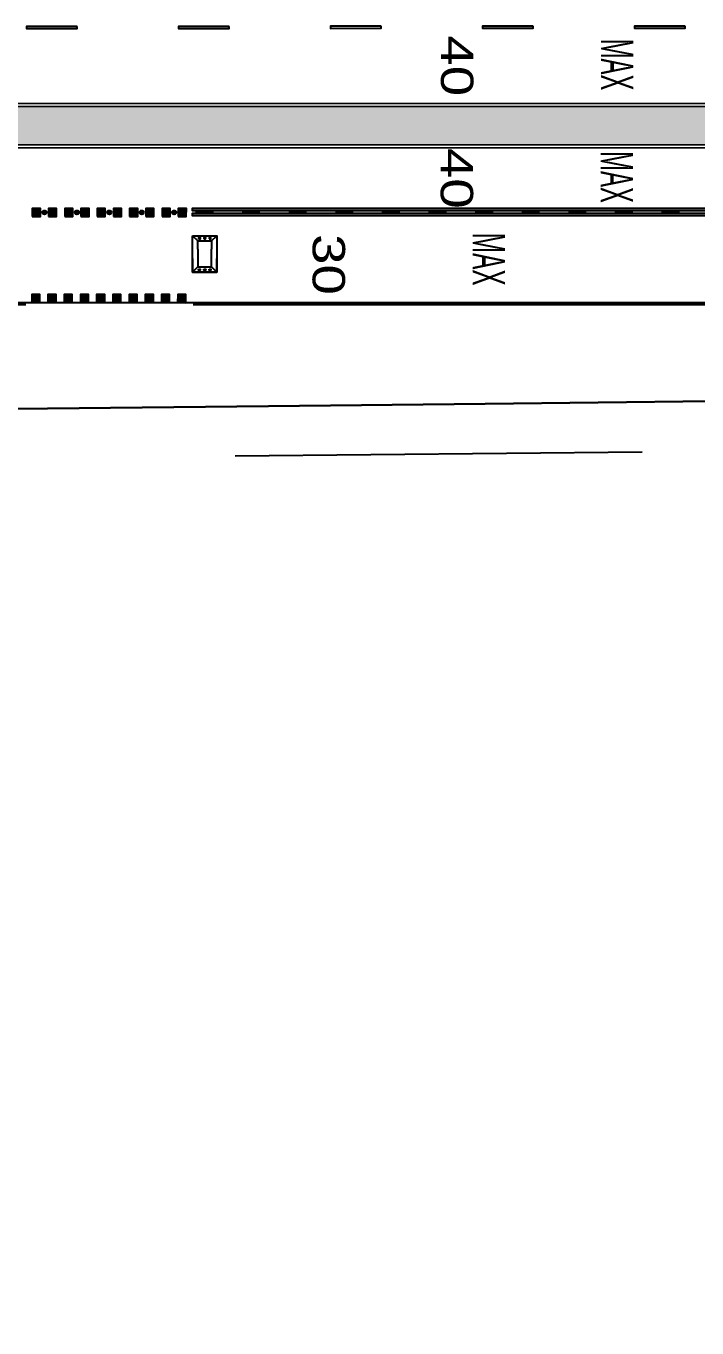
# Model space of a CAD drawing. Header units: metres. Extents: x 668617 to 675126, y 2286318 to 2293677.
# Drawn here: x 669047.9 to 669081, y 2287152.4 to 2287216.6 of the extents above; entities that cross this region are included whole.
import ezdxf
from ezdxf.enums import TextEntityAlignment as Align

# ---------------------------------------------------------------- set-up
doc = ezdxf.new("R2010")
doc.units = ezdxf.units.M
doc.header["$MEASUREMENT"] = 0
for name, color, linetype in [('CU_VEGETACION', 54, 'Continuous'), ('DMTG-B-CuadrosVerdes', 94, 'Continuous'), ('DMTG-D-COJIN', 2, 'Continuous'), ('DMTG-D-CONFIBUS', 1, 'Continuous'), ('DMTG-M-VIALETON', 92, 'Continuous'), ('DMTG-PB-BANQUETAS', 251, 'Continuous'), ('DMTG-PB-LOTIFICACION', 253, 'Continuous'), ('DMTG-PB-MANZANAS', 251, 'Continuous'), ('DMTG-SH-LEYENDA VELOCIDAD', 252, 'Continuous'), ('DMTG-SH-LINEA DISCONTINUA', 252, 'Continuous'), ('DMTG-SH-LINEA DOBLE', 252, 'Continuous'), ('DMTG-SH-LINEA GUARNICION', 40, 'Continuous')]:
    doc.layers.add(name, color=color, linetype=linetype)
doc.styles.add('Arial', font='arial.ttf')

# ---------------------------------------------------------------- blocks, each defined once
blk = doc.blocks.new('*U153')
for points in [[(1.2, 0.2), (32.297, 0.2), (32.297, 0.3), (1.2, 0.3)], [(1.2, -0.05), (32.297, -0.05), (32.297, 0.05), (1.2, 0.05)]]:
    blk.add_hatch(color=252).paths.add_polyline_path(points)
for points in [[(1.2, 0.2), (32.297, 0.2), (32.297, 0.3), (1.2, 0.3)], [(1.2, -0.05), (32.297, -0.05), (32.297, 0.05), (1.2, 0.05)]]:
    blk.add_lwpolyline(points, close=True)
blk = doc.blocks.new('*U121')
h = blk.add_hatch(color=256)
h.dxf.hatch_style = 1
h.paths.add_polyline_path([(0.024, 4.25), (0.424, 4.25), (0.424, 4.65), (0.024, 4.65)])
h = blk.add_hatch(color=256)
h.dxf.hatch_style = 1
h.paths.add_polyline_path([(0.824, 4.25), (1.224, 4.25), (1.224, 4.65), (0.824, 4.65)])
h = blk.add_hatch(color=256)
h.dxf.hatch_style = 1
h.paths.add_polyline_path([(0.824, 4.25), (1.224, 4.25), (1.224, 4.65), (0.824, 4.65)])
h = blk.add_hatch(color=256)
h.dxf.hatch_style = 1
h.paths.add_polyline_path([(1.624, 4.25), (2.024, 4.25), (2.024, 4.65), (1.624, 4.65)])
h = blk.add_hatch(color=256)
h.dxf.hatch_style = 1
h.paths.add_polyline_path([(1.624, 4.25), (2.024, 4.25), (2.024, 4.65), (1.624, 4.65)])
h = blk.add_hatch(color=256)
h.dxf.hatch_style = 1
h.paths.add_polyline_path([(2.424, 4.25), (2.824, 4.25), (2.824, 4.65), (2.424, 4.65)])
h = blk.add_hatch(color=256)
h.dxf.hatch_style = 1
h.paths.add_polyline_path([(2.424, 4.25), (2.824, 4.25), (2.824, 4.65), (2.424, 4.65)])
h = blk.add_hatch(color=256)
h.dxf.hatch_style = 1
h.paths.add_polyline_path([(3.224, 4.25), (3.624, 4.25), (3.624, 4.65), (3.224, 4.65)])
h = blk.add_hatch(color=256)
h.dxf.hatch_style = 1
h.paths.add_polyline_path([(3.224, 4.25), (3.624, 4.25), (3.624, 4.65), (3.224, 4.65)])
h = blk.add_hatch(color=256)
h.dxf.hatch_style = 1
h.paths.add_polyline_path([(4.024, 4.25), (4.424, 4.25), (4.424, 4.65), (4.024, 4.65)])
h = blk.add_hatch(color=256)
h.dxf.hatch_style = 1
h.paths.add_polyline_path([(4.024, 4.25), (4.424, 4.25), (4.424, 4.65), (4.024, 4.65)])
h = blk.add_hatch(color=256)
h.dxf.hatch_style = 1
h.paths.add_polyline_path([(4.824, 4.25), (5.224, 4.25), (5.224, 4.65), (4.824, 4.65)])
h = blk.add_hatch(color=256)
h.dxf.hatch_style = 1
h.paths.add_polyline_path([(4.824, 4.25), (5.224, 4.25), (5.224, 4.65), (4.824, 4.65)])
h = blk.add_hatch(color=256)
h.dxf.hatch_style = 1
h.paths.add_polyline_path([(5.624, 4.25), (6.024, 4.25), (6.024, 4.65), (5.624, 4.65)])
h = blk.add_hatch(color=256)
h.dxf.hatch_style = 1
h.paths.add_polyline_path([(5.624, 4.25), (6.024, 4.25), (6.024, 4.65), (5.624, 4.65)])
h = blk.add_hatch(color=256)
h.dxf.hatch_style = 1
h.paths.add_polyline_path([(6.424, 4.25), (6.824, 4.25), (6.824, 4.65), (6.424, 4.65)])
h = blk.add_hatch(color=256)
h.dxf.hatch_style = 1
h.paths.add_polyline_path([(6.424, 4.25), (6.824, 4.25), (6.824, 4.65), (6.424, 4.65)])
h = blk.add_hatch(color=256)
h.dxf.hatch_style = 1
h.paths.add_polyline_path([(7.224, 4.25), (7.624, 4.25), (7.624, 4.65), (7.224, 4.65)])
h = blk.add_hatch(color=256)
h.dxf.hatch_style = 1
h.paths.add_polyline_path([(0, 0), (0.4, 0), (0.4, 0.4), (0, 0.4)])
h = blk.add_hatch(color=256)
h.dxf.hatch_style = 1
h.paths.add_polyline_path([(0.8, 0), (1.2, 0), (1.2, 0.4), (0.8, 0.4)])
h = blk.add_hatch(color=256)
h.dxf.hatch_style = 1
h.paths.add_polyline_path([(0.8, 0), (1.2, 0), (1.2, 0.4), (0.8, 0.4)])
h = blk.add_hatch(color=256)
h.dxf.hatch_style = 1
h.paths.add_polyline_path([(1.6, 0), (2, 0), (2, 0.4), (1.6, 0.4)])
h = blk.add_hatch(color=256)
h.dxf.hatch_style = 1
h.paths.add_polyline_path([(1.6, 0), (2, 0), (2, 0.4), (1.6, 0.4)])
h = blk.add_hatch(color=256)
h.dxf.hatch_style = 1
h.paths.add_polyline_path([(2.4, 0), (2.8, 0), (2.8, 0.4), (2.4, 0.4)])
h = blk.add_hatch(color=256)
h.dxf.hatch_style = 1
h.paths.add_polyline_path([(2.4, 0), (2.8, 0), (2.8, 0.4), (2.4, 0.4)])
h = blk.add_hatch(color=256)
h.dxf.hatch_style = 1
h.paths.add_polyline_path([(3.2, 0), (3.6, 0), (3.6, 0.4), (3.2, 0.4)])
h = blk.add_hatch(color=256)
h.dxf.hatch_style = 1
h.paths.add_polyline_path([(3.2, 0), (3.6, 0), (3.6, 0.4), (3.2, 0.4)])
h = blk.add_hatch(color=256)
h.dxf.hatch_style = 1
h.paths.add_polyline_path([(4, 0), (4.4, 0), (4.4, 0.4), (4, 0.4)])
h = blk.add_hatch(color=256)
h.dxf.hatch_style = 1
h.paths.add_polyline_path([(4, 0), (4.4, 0), (4.4, 0.4), (4, 0.4)])
h = blk.add_hatch(color=256)
h.dxf.hatch_style = 1
h.paths.add_polyline_path([(4.8, 0), (5.2, 0), (5.2, 0.4), (4.8, 0.4)])
h = blk.add_hatch(color=256)
h.dxf.hatch_style = 1
h.paths.add_polyline_path([(4.8, 0), (5.2, 0), (5.2, 0.4), (4.8, 0.4)])
h = blk.add_hatch(color=256)
h.dxf.hatch_style = 1
h.paths.add_polyline_path([(5.6, 0), (6, 0), (6, 0.4), (5.6, 0.4)])
h = blk.add_hatch(color=256)
h.dxf.hatch_style = 1
h.paths.add_polyline_path([(5.6, 0), (6, 0), (6, 0.4), (5.6, 0.4)])
h = blk.add_hatch(color=256)
h.dxf.hatch_style = 1
h.paths.add_polyline_path([(6.4, 0), (6.8, 0), (6.8, 0.4), (6.4, 0.4)])
h = blk.add_hatch(color=256)
h.dxf.hatch_style = 1
h.paths.add_polyline_path([(6.4, 0), (6.8, 0), (6.8, 0.4), (6.4, 0.4)])
h = blk.add_hatch(color=256)
h.dxf.hatch_style = 1
h.paths.add_polyline_path([(7.2, 0), (7.6, 0), (7.6, 0.4), (7.2, 0.4)])
for points in [[(0.024, 4.25), (0.424, 4.25), (0.424, 4.65), (0.024, 4.65)], [(0.824, 4.25), (1.224, 4.25), (1.224, 4.65), (0.824, 4.65)], [(0.824, 4.25), (1.224, 4.25), (1.224, 4.65), (0.824, 4.65)], [(1.624, 4.25), (2.024, 4.25), (2.024, 4.65), (1.624, 4.65)], [(1.624, 4.25), (2.024, 4.25), (2.024, 4.65), (1.624, 4.65)], [(2.424, 4.25), (2.824, 4.25), (2.824, 4.65), (2.424, 4.65)], [(2.424, 4.25), (2.824, 4.25), (2.824, 4.65), (2.424, 4.65)], [(3.224, 4.25), (3.624, 4.25), (3.624, 4.65), (3.224, 4.65)], [(3.224, 4.25), (3.624, 4.25), (3.624, 4.65), (3.224, 4.65)], [(4.024, 4.25), (4.424, 4.25), (4.424, 4.65), (4.024, 4.65)], [(4.024, 4.25), (4.424, 4.25), (4.424, 4.65), (4.024, 4.65)], [(4.824, 4.25), (5.224, 4.25), (5.224, 4.65), (4.824, 4.65)], [(4.824, 4.25), (5.224, 4.25), (5.224, 4.65), (4.824, 4.65)], [(5.624, 4.25), (6.024, 4.25), (6.024, 4.65), (5.624, 4.65)], [(5.624, 4.25), (6.024, 4.25), (6.024, 4.65), (5.624, 4.65)], [(6.424, 4.25), (6.824, 4.25), (6.824, 4.65), (6.424, 4.65)], [(6.424, 4.25), (6.824, 4.25), (6.824, 4.65), (6.424, 4.65)], [(7.224, 4.25), (7.624, 4.25), (7.624, 4.65), (7.224, 4.65)], [(0, 0), (0.4, 0), (0.4, 0.4), (0, 0.4)], [(0.8, 0), (1.2, 0), (1.2, 0.4), (0.8, 0.4)], [(0.8, 0), (1.2, 0), (1.2, 0.4), (0.8, 0.4)], [(1.6, 0), (2, 0), (2, 0.4), (1.6, 0.4)], [(1.6, 0), (2, 0), (2, 0.4), (1.6, 0.4)], [(2.4, 0), (2.8, 0), (2.8, 0.4), (2.4, 0.4)], [(2.4, 0), (2.8, 0), (2.8, 0.4), (2.4, 0.4)], [(3.2, 0), (3.6, 0), (3.6, 0.4), (3.2, 0.4)], [(3.2, 0), (3.6, 0), (3.6, 0.4), (3.2, 0.4)], [(4, 0), (4.4, 0), (4.4, 0.4), (4, 0.4)], [(4, 0), (4.4, 0), (4.4, 0.4), (4, 0.4)], [(4.8, 0), (5.2, 0), (5.2, 0.4), (4.8, 0.4)], [(4.8, 0), (5.2, 0), (5.2, 0.4), (4.8, 0.4)], [(5.6, 0), (6, 0), (6, 0.4), (5.6, 0.4)], [(5.6, 0), (6, 0), (6, 0.4), (5.6, 0.4)], [(6.4, 0), (6.8, 0), (6.8, 0.4), (6.4, 0.4)], [(6.4, 0), (6.8, 0), (6.8, 0.4), (6.4, 0.4)], [(7.2, 0), (7.6, 0), (7.6, 0.4), (7.2, 0.4)]]:
    blk.add_lwpolyline(points, close=True)
blk = doc.blocks.new('*U72')
at = {"true_color": 0x58ba48}
h = blk.add_hatch(color=85, dxfattribs=at)
h.dxf.hatch_style = 1
h.paths.add_polyline_path([(13.392, 11.001, 1), (13.492, 11.001, 1)], flags=0)
h.paths.add_polyline_path([(13.391, 11.069), (13.38, 11.08, 0.062746), (13.363, 11.062), (13.373, 11.052, 0.413879), (13.391, 11.052, 0.414549)], flags=17)
h.paths.add_polyline_path([(13.388, 11.06, -1), (13.376, 11.06, -1)], flags=16)
h.paths.add_polyline_path([(13.392, 11.001, 1), (13.492, 11.001, 1)], flags=16)
h.paths.add_polyline_path([(13.503, 11.08), (13.492, 11.069, 0.413879), (13.492, 11.052, 0.414549), (13.51, 11.052), (13.521, 11.062, 0.062746)], flags=17)
h.paths.add_polyline_path([(13.507, 11.06, -1), (13.495, 11.06, -1)], flags=16)
h.paths.add_polyline_path([(13.521, 10.94), (13.51, 10.95, 0.413879), (13.492, 10.95, 0.414549), (13.492, 10.933), (13.503, 10.922, 0.062746)], flags=17)
h.paths.add_polyline_path([(13.495, 10.942, -1), (13.507, 10.942, -1)], flags=16)
h.paths.add_polyline_path([(13.391, 10.95, 0.414549), (13.373, 10.95), (13.363, 10.94, 0.062746), (13.38, 10.922), (13.391, 10.933, 0.413879)], flags=17)
h.paths.add_polyline_path([(13.376, 10.942, -1), (13.388, 10.942, -1)], flags=16)
h.paths.add_polyline_path([(13.521, 11.062), (13.51, 11.052, -0.414549), (13.492, 11.052, -0.413879), (13.492, 11.069), (13.503, 11.08, 0.342564), (13.38, 11.08), (13.391, 11.069, -0.414549), (13.391, 11.052, -0.413879), (13.373, 11.052), (13.363, 11.062, 0.166532), (13.342, 11.001, 0.166532), (13.363, 10.94), (13.373, 10.95, -0.414549), (13.391, 10.95, -0.413879), (13.391, 10.933), (13.38, 10.922, 0.342564), (13.503, 10.922), (13.492, 10.933, -0.414549), (13.492, 10.95, -0.413879), (13.51, 10.95), (13.521, 10.94, 0.166532), (13.542, 11.001, 0.166532)])
h.paths.add_polyline_path([(13.492, 11.001, -1), (13.392, 11.001, -1)], flags=0)
h.paths.add_polyline_path([(13.471, 11.056, 0.245947), (13.413, 11.056), (13.401, 11.078, -0.245947), (13.482, 11.078)], flags=16)
h.paths.add_polyline_path([(13.471, 10.946), (13.482, 10.923, -0.245947), (13.401, 10.923), (13.413, 10.946, 0.245947)], flags=16)
h = blk.add_hatch(color=85, dxfattribs=at)
h.dxf.hatch_style = 1
h.paths.add_polyline_path([(13.392, 11.001, 1), (13.492, 11.001, 1)])
at = {"true_color": 0xc7c8ca}
h = blk.add_hatch(color=9, dxfattribs=at)
h.dxf.hatch_style = 1
h.paths.add_polyline_path([(13.482, 11.078, 0.245947), (13.401, 11.078), (13.413, 11.056, -0.245947), (13.471, 11.056)])
h.paths.add_polyline_path([(13.482, 10.923), (13.471, 10.946, -0.245947), (13.413, 10.946), (13.401, 10.923, 0.245947)])
at = {"true_color": 0x58ba48}
h = blk.add_hatch(color=85, dxfattribs=at)
h.dxf.hatch_style = 1
h.paths.add_polyline_path([(14.992, 11.001, 1), (15.092, 11.001, 1)], flags=0)
h.paths.add_polyline_path([(14.991, 11.069), (14.98, 11.08, 0.062746), (14.963, 11.062), (14.973, 11.052, 0.413879), (14.991, 11.052, 0.414549)], flags=17)
h.paths.add_polyline_path([(14.988, 11.06, -1), (14.976, 11.06, -1)], flags=16)
h.paths.add_polyline_path([(14.992, 11.001, 1), (15.092, 11.001, 1)], flags=16)
h.paths.add_polyline_path([(15.103, 11.08), (15.092, 11.069, 0.413879), (15.092, 11.052, 0.414549), (15.11, 11.052), (15.121, 11.062, 0.062746)], flags=17)
h.paths.add_polyline_path([(15.107, 11.06, -1), (15.095, 11.06, -1)], flags=16)
h.paths.add_polyline_path([(15.121, 10.94), (15.11, 10.95, 0.413879), (15.092, 10.95, 0.414549), (15.092, 10.933), (15.103, 10.922, 0.062746)], flags=17)
h.paths.add_polyline_path([(15.095, 10.942, -1), (15.107, 10.942, -1)], flags=16)
h.paths.add_polyline_path([(14.991, 10.95, 0.414549), (14.973, 10.95), (14.963, 10.94, 0.062746), (14.98, 10.922), (14.991, 10.933, 0.413879)], flags=17)
h.paths.add_polyline_path([(14.976, 10.942, -1), (14.988, 10.942, -1)], flags=16)
h.paths.add_polyline_path([(15.121, 11.062), (15.11, 11.052, -0.414549), (15.092, 11.052, -0.413879), (15.092, 11.069), (15.103, 11.08, 0.342564), (14.98, 11.08), (14.991, 11.069, -0.414549), (14.991, 11.052, -0.413879), (14.973, 11.052), (14.963, 11.062, 0.166532), (14.942, 11.001, 0.166532), (14.963, 10.94), (14.973, 10.95, -0.414549), (14.991, 10.95, -0.413879), (14.991, 10.933), (14.98, 10.922, 0.342564), (15.103, 10.922), (15.092, 10.933, -0.414549), (15.092, 10.95, -0.413879), (15.11, 10.95), (15.121, 10.94, 0.166532), (15.142, 11.001, 0.166532)])
h.paths.add_polyline_path([(15.092, 11.001, -1), (14.992, 11.001, -1)], flags=0)
h.paths.add_polyline_path([(15.071, 11.056, 0.245947), (15.013, 11.056), (15.001, 11.078, -0.245947), (15.082, 11.078)], flags=16)
h.paths.add_polyline_path([(15.071, 10.946), (15.082, 10.923, -0.245947), (15.001, 10.923), (15.013, 10.946, 0.245947)], flags=16)
h = blk.add_hatch(color=85, dxfattribs=at)
h.dxf.hatch_style = 1
h.paths.add_polyline_path([(14.992, 11.001, 1), (15.092, 11.001, 1)])
at = {"true_color": 0xc7c8ca}
h = blk.add_hatch(color=9, dxfattribs=at)
h.dxf.hatch_style = 1
h.paths.add_polyline_path([(15.082, 11.078, 0.245947), (15.001, 11.078), (15.013, 11.056, -0.245947), (15.071, 11.056)])
h.paths.add_polyline_path([(15.082, 10.923), (15.071, 10.946, -0.245947), (15.013, 10.946), (15.001, 10.923, 0.245947)])
at = {"true_color": 0x58ba48}
h = blk.add_hatch(color=85, dxfattribs=at)
h.dxf.hatch_style = 1
h.paths.add_polyline_path([(16.592, 11.001, 1), (16.692, 11.001, 1)], flags=0)
h.paths.add_polyline_path([(16.591, 11.069), (16.58, 11.08, 0.062746), (16.563, 11.062), (16.573, 11.052, 0.413879), (16.591, 11.052, 0.414549)], flags=17)
h.paths.add_polyline_path([(16.588, 11.06, -1), (16.576, 11.06, -1)], flags=16)
h.paths.add_polyline_path([(16.592, 11.001, 1), (16.692, 11.001, 1)], flags=16)
h.paths.add_polyline_path([(16.703, 11.08), (16.692, 11.069, 0.413879), (16.692, 11.052, 0.414549), (16.71, 11.052), (16.721, 11.062, 0.062746)], flags=17)
h.paths.add_polyline_path([(16.707, 11.06, -1), (16.695, 11.06, -1)], flags=16)
h.paths.add_polyline_path([(16.721, 10.94), (16.71, 10.95, 0.413879), (16.692, 10.95, 0.414549), (16.692, 10.933), (16.703, 10.922, 0.062746)], flags=17)
h.paths.add_polyline_path([(16.695, 10.942, -1), (16.707, 10.942, -1)], flags=16)
h.paths.add_polyline_path([(16.591, 10.95, 0.414549), (16.573, 10.95), (16.563, 10.94, 0.062746), (16.58, 10.922), (16.591, 10.933, 0.413879)], flags=17)
h.paths.add_polyline_path([(16.576, 10.942, -1), (16.588, 10.942, -1)], flags=16)
h.paths.add_polyline_path([(16.721, 11.062), (16.71, 11.052, -0.414549), (16.692, 11.052, -0.413879), (16.692, 11.069), (16.703, 11.08, 0.342564), (16.58, 11.08), (16.591, 11.069, -0.414549), (16.591, 11.052, -0.413879), (16.573, 11.052), (16.563, 11.062, 0.166532), (16.542, 11.001, 0.166532), (16.563, 10.94), (16.573, 10.95, -0.414549), (16.591, 10.95, -0.413879), (16.591, 10.933), (16.58, 10.922, 0.342564), (16.703, 10.922), (16.692, 10.933, -0.414549), (16.692, 10.95, -0.413879), (16.71, 10.95), (16.721, 10.94, 0.166532), (16.742, 11.001, 0.166532)])
h.paths.add_polyline_path([(16.692, 11.001, -1), (16.592, 11.001, -1)], flags=0)
h.paths.add_polyline_path([(16.671, 11.056, 0.245947), (16.613, 11.056), (16.601, 11.078, -0.245947), (16.682, 11.078)], flags=16)
h.paths.add_polyline_path([(16.671, 10.946), (16.682, 10.923, -0.245947), (16.601, 10.923), (16.613, 10.946, 0.245947)], flags=16)
h = blk.add_hatch(color=85, dxfattribs=at)
h.dxf.hatch_style = 1
h.paths.add_polyline_path([(16.592, 11.001, 1), (16.692, 11.001, 1)])
at = {"true_color": 0xc7c8ca}
h = blk.add_hatch(color=9, dxfattribs=at)
h.dxf.hatch_style = 1
h.paths.add_polyline_path([(16.682, 11.078, 0.245947), (16.601, 11.078), (16.613, 11.056, -0.245947), (16.671, 11.056)])
h.paths.add_polyline_path([(16.682, 10.923), (16.671, 10.946, -0.245947), (16.613, 10.946), (16.601, 10.923, 0.245947)])
at = {"true_color": 0x58ba48}
h = blk.add_hatch(color=85, dxfattribs=at)
h.dxf.hatch_style = 1
h.paths.add_polyline_path([(18.192, 11.001, 1), (18.292, 11.001, 1)], flags=0)
h.paths.add_polyline_path([(18.191, 11.069), (18.18, 11.08, 0.062746), (18.163, 11.062), (18.173, 11.052, 0.413879), (18.191, 11.052, 0.414549)], flags=17)
h.paths.add_polyline_path([(18.188, 11.06, -1), (18.176, 11.06, -1)], flags=16)
h.paths.add_polyline_path([(18.192, 11.001, 1), (18.292, 11.001, 1)], flags=16)
h.paths.add_polyline_path([(18.303, 11.08), (18.292, 11.069, 0.413879), (18.292, 11.052, 0.414549), (18.31, 11.052), (18.321, 11.062, 0.062746)], flags=17)
h.paths.add_polyline_path([(18.307, 11.06, -1), (18.295, 11.06, -1)], flags=16)
h.paths.add_polyline_path([(18.321, 10.94), (18.31, 10.95, 0.413879), (18.292, 10.95, 0.414549), (18.292, 10.933), (18.303, 10.922, 0.062746)], flags=17)
h.paths.add_polyline_path([(18.295, 10.942, -1), (18.307, 10.942, -1)], flags=16)
h.paths.add_polyline_path([(18.191, 10.95, 0.414549), (18.173, 10.95), (18.163, 10.94, 0.062746), (18.18, 10.922), (18.191, 10.933, 0.413879)], flags=17)
h.paths.add_polyline_path([(18.176, 10.942, -1), (18.188, 10.942, -1)], flags=16)
h.paths.add_polyline_path([(18.321, 11.062), (18.31, 11.052, -0.414549), (18.292, 11.052, -0.413879), (18.292, 11.069), (18.303, 11.08, 0.342564), (18.18, 11.08), (18.191, 11.069, -0.414549), (18.191, 11.052, -0.413879), (18.173, 11.052), (18.163, 11.062, 0.166532), (18.142, 11.001, 0.166532), (18.163, 10.94), (18.173, 10.95, -0.414549), (18.191, 10.95, -0.413879), (18.191, 10.933), (18.18, 10.922, 0.342564), (18.303, 10.922), (18.292, 10.933, -0.414549), (18.292, 10.95, -0.413879), (18.31, 10.95), (18.321, 10.94, 0.166532), (18.342, 11.001, 0.166532)])
h.paths.add_polyline_path([(18.292, 11.001, -1), (18.192, 11.001, -1)], flags=0)
h.paths.add_polyline_path([(18.271, 11.056, 0.245947), (18.213, 11.056), (18.201, 11.078, -0.245947), (18.282, 11.078)], flags=16)
h.paths.add_polyline_path([(18.271, 10.946), (18.282, 10.923, -0.245947), (18.201, 10.923), (18.213, 10.946, 0.245947)], flags=16)
h = blk.add_hatch(color=85, dxfattribs=at)
h.dxf.hatch_style = 1
h.paths.add_polyline_path([(18.192, 11.001, 1), (18.292, 11.001, 1)])
at = {"true_color": 0xc7c8ca}
h = blk.add_hatch(color=9, dxfattribs=at)
h.dxf.hatch_style = 1
h.paths.add_polyline_path([(18.282, 11.078, 0.245947), (18.201, 11.078), (18.213, 11.056, -0.245947), (18.271, 11.056)])
h.paths.add_polyline_path([(18.282, 10.923), (18.271, 10.946, -0.245947), (18.213, 10.946), (18.201, 10.923, 0.245947)])
at = {"true_color": 0x58ba48}
h = blk.add_hatch(color=85, dxfattribs=at)
h.dxf.hatch_style = 1
h.paths.add_polyline_path([(19.792, 11.001, 1), (19.892, 11.001, 1)], flags=0)
h.paths.add_polyline_path([(19.791, 11.069), (19.78, 11.08, 0.062746), (19.763, 11.062), (19.773, 11.052, 0.413879), (19.791, 11.052, 0.414549)], flags=17)
h.paths.add_polyline_path([(19.788, 11.06, -1), (19.776, 11.06, -1)], flags=16)
h.paths.add_polyline_path([(19.792, 11.001, 1), (19.892, 11.001, 1)], flags=16)
h.paths.add_polyline_path([(19.903, 11.08), (19.892, 11.069, 0.413879), (19.892, 11.052, 0.414549), (19.91, 11.052), (19.921, 11.062, 0.062746)], flags=17)
h.paths.add_polyline_path([(19.907, 11.06, -1), (19.895, 11.06, -1)], flags=16)
h.paths.add_polyline_path([(19.921, 10.94), (19.91, 10.95, 0.413879), (19.892, 10.95, 0.414549), (19.892, 10.933), (19.903, 10.922, 0.062746)], flags=17)
h.paths.add_polyline_path([(19.895, 10.942, -1), (19.907, 10.942, -1)], flags=16)
h.paths.add_polyline_path([(19.791, 10.95, 0.414549), (19.773, 10.95), (19.763, 10.94, 0.062746), (19.78, 10.922), (19.791, 10.933, 0.413879)], flags=17)
h.paths.add_polyline_path([(19.776, 10.942, -1), (19.788, 10.942, -1)], flags=16)
h.paths.add_polyline_path([(19.921, 11.062), (19.91, 11.052, -0.414549), (19.892, 11.052, -0.413879), (19.892, 11.069), (19.903, 11.08, 0.342564), (19.78, 11.08), (19.791, 11.069, -0.414549), (19.791, 11.052, -0.413879), (19.773, 11.052), (19.763, 11.062, 0.166532), (19.742, 11.001, 0.166532), (19.763, 10.94), (19.773, 10.95, -0.414549), (19.791, 10.95, -0.413879), (19.791, 10.933), (19.78, 10.922, 0.342564), (19.903, 10.922), (19.892, 10.933, -0.414549), (19.892, 10.95, -0.413879), (19.91, 10.95), (19.921, 10.94, 0.166532), (19.942, 11.001, 0.166532)])
h.paths.add_polyline_path([(19.892, 11.001, -1), (19.792, 11.001, -1)], flags=0)
h.paths.add_polyline_path([(19.871, 11.056, 0.245947), (19.813, 11.056), (19.801, 11.078, -0.245947), (19.882, 11.078)], flags=16)
h.paths.add_polyline_path([(19.871, 10.946), (19.882, 10.923, -0.245947), (19.801, 10.923), (19.813, 10.946, 0.245947)], flags=16)
h = blk.add_hatch(color=85, dxfattribs=at)
h.dxf.hatch_style = 1
h.paths.add_polyline_path([(19.792, 11.001, 1), (19.892, 11.001, 1)])
at = {"true_color": 0xc7c8ca}
h = blk.add_hatch(color=9, dxfattribs=at)
h.dxf.hatch_style = 1
h.paths.add_polyline_path([(19.882, 11.078, 0.245947), (19.801, 11.078), (19.813, 11.056, -0.245947), (19.871, 11.056)])
h.paths.add_polyline_path([(19.882, 10.923), (19.871, 10.946, -0.245947), (19.813, 10.946), (19.801, 10.923, 0.245947)])
at = {"color": 18, "true_color": 0x000000}
for points in [[(13.391, 11.069), (13.38, 11.08, 0.062746), (13.363, 11.062), (13.373, 11.052, 0.413879), (13.391, 11.052, 0.414549)], [(13.391, 10.933), (13.38, 10.922, -0.062746), (13.363, 10.94), (13.373, 10.95, -0.413879), (13.391, 10.95, -0.414549)], [(13.482, 11.078), (13.471, 11.056, 0.245947), (13.413, 11.056), (13.401, 11.078, -0.245947)], [(13.482, 10.923), (13.471, 10.946, -0.245947), (13.413, 10.946), (13.401, 10.923, 0.245947)], [(13.492, 11.069), (13.503, 11.08, -0.062746), (13.521, 11.062), (13.51, 11.052, -0.413879), (13.492, 11.052, -0.414549)], [(13.492, 10.933), (13.503, 10.922, 0.062746), (13.521, 10.94), (13.51, 10.95, 0.413879), (13.492, 10.95, 0.414549)], [(14.991, 11.069), (14.98, 11.08, 0.062746), (14.963, 11.062), (14.973, 11.052, 0.413879), (14.991, 11.052, 0.414549)], [(14.991, 10.933), (14.98, 10.922, -0.062746), (14.963, 10.94), (14.973, 10.95, -0.413879), (14.991, 10.95, -0.414549)], [(15.082, 11.078), (15.071, 11.056, 0.245947), (15.013, 11.056), (15.001, 11.078, -0.245947)], [(15.082, 10.923), (15.071, 10.946, -0.245947), (15.013, 10.946), (15.001, 10.923, 0.245947)], [(15.092, 11.069), (15.103, 11.08, -0.062746), (15.121, 11.062), (15.11, 11.052, -0.413879), (15.092, 11.052, -0.414549)], [(15.092, 10.933), (15.103, 10.922, 0.062746), (15.121, 10.94), (15.11, 10.95, 0.413879), (15.092, 10.95, 0.414549)], [(16.591, 11.069), (16.58, 11.08, 0.062746), (16.563, 11.062), (16.573, 11.052, 0.413879), (16.591, 11.052, 0.414549)], [(16.591, 10.933), (16.58, 10.922, -0.062746), (16.563, 10.94), (16.573, 10.95, -0.413879), (16.591, 10.95, -0.414549)], [(16.682, 11.078), (16.671, 11.056, 0.245947), (16.613, 11.056), (16.601, 11.078, -0.245947)], [(16.682, 10.923), (16.671, 10.946, -0.245947), (16.613, 10.946), (16.601, 10.923, 0.245947)], [(16.692, 11.069), (16.703, 11.08, -0.062746), (16.721, 11.062), (16.71, 11.052, -0.413879), (16.692, 11.052, -0.414549)], [(16.692, 10.933), (16.703, 10.922, 0.062746), (16.721, 10.94), (16.71, 10.95, 0.413879), (16.692, 10.95, 0.414549)], [(18.191, 11.069), (18.18, 11.08, 0.062746), (18.163, 11.062), (18.173, 11.052, 0.413879), (18.191, 11.052, 0.414549)], [(18.191, 10.933), (18.18, 10.922, -0.062746), (18.163, 10.94), (18.173, 10.95, -0.413879), (18.191, 10.95, -0.414549)], [(18.282, 11.078), (18.271, 11.056, 0.245947), (18.213, 11.056), (18.201, 11.078, -0.245947)], [(18.282, 10.923), (18.271, 10.946, -0.245947), (18.213, 10.946), (18.201, 10.923, 0.245947)], [(18.292, 11.069), (18.303, 11.08, -0.062746), (18.321, 11.062), (18.31, 11.052, -0.413879), (18.292, 11.052, -0.414549)], [(18.292, 10.933), (18.303, 10.922, 0.062746), (18.321, 10.94), (18.31, 10.95, 0.413879), (18.292, 10.95, 0.414549)], [(19.791, 11.069), (19.78, 11.08, 0.062746), (19.763, 11.062), (19.773, 11.052, 0.413879), (19.791, 11.052, 0.414549)], [(19.791, 10.933), (19.78, 10.922, -0.062746), (19.763, 10.94), (19.773, 10.95, -0.413879), (19.791, 10.95, -0.414549)], [(19.882, 11.078), (19.871, 11.056, 0.245947), (19.813, 11.056), (19.801, 11.078, -0.245947)], [(19.882, 10.923), (19.871, 10.946, -0.245947), (19.813, 10.946), (19.801, 10.923, 0.245947)], [(19.892, 11.069), (19.903, 11.08, -0.062746), (19.921, 11.062), (19.91, 11.052, -0.413879), (19.892, 11.052, -0.414549)], [(19.892, 10.933), (19.903, 10.922, 0.062746), (19.921, 10.94), (19.91, 10.95, 0.413879), (19.892, 10.95, 0.414549)]]:
    blk.add_lwpolyline(points, format="xyb", close=True, dxfattribs=at)
for points in [[(13.442, 10.901), (13.442, 11.101)], [(15.042, 10.901), (15.042, 11.101)], [(16.642, 10.901), (16.642, 11.101)], [(18.242, 10.901), (18.242, 11.101)], [(19.842, 10.901), (19.842, 11.101)]]:
    blk.add_lwpolyline(points)
for centre, radius in [((13.442, 11.001), 0.1), ((13.382, 11.06), 0.00613), ((13.382, 10.942), 0.00613), ((13.442, 11.001), 0.05), ((13.501, 11.06), 0.00613), ((13.501, 10.942), 0.00613), ((15.042, 11.001), 0.1), ((14.982, 11.06), 0.00613), ((14.982, 10.942), 0.00613), ((15.042, 11.001), 0.05), ((15.101, 11.06), 0.00613), ((15.101, 10.942), 0.00613), ((16.642, 11.001), 0.1), ((16.582, 11.06), 0.00613), ((16.582, 10.942), 0.00613), ((16.642, 11.001), 0.05), ((16.701, 11.06), 0.00613), ((16.701, 10.942), 0.00613), ((18.242, 11.001), 0.1), ((18.182, 11.06), 0.00613), ((18.182, 10.942), 0.00613), ((18.242, 11.001), 0.05), ((18.301, 11.06), 0.00613), ((18.301, 10.942), 0.00613), ((19.842, 11.001), 0.1), ((19.782, 11.06), 0.00613), ((19.782, 10.942), 0.00613), ((19.842, 11.001), 0.05), ((19.901, 11.06), 0.00613), ((19.901, 10.942), 0.00613)]:
    blk.add_circle(centre, radius, dxfattribs=at)
blk = doc.blocks.new('confibus2')
at = {"ltscale": 0.1, "true_color": 0xf8d731}
h = blk.add_hatch(color=40, dxfattribs=at)
h.dxf.hatch_style = 1
h.paths.add_polyline_path([(160.758, 0.712), (160.758, 0.592), (160.921, 0.63, 0.348227), (160.928, 0.64), (160.928, 0.664, 0.348227), (160.921, 0.674)])
h.paths.add_polyline_path([(160.908, 0.656), (160.908, 0.648), (160.778, 0.617), (160.778, 0.687)], flags=16)
at = {"lineweight": 60}
h = blk.add_hatch(color=72, dxfattribs=at)
h.dxf.hatch_style = 1
h.paths.add_polyline_path([(160.778, 0.617), (160.908, 0.648), (160.908, 0.656), (160.778, 0.687)])
at = {"ltscale": 0.1, "true_color": 0xf8d731}
h = blk.add_hatch(color=40, dxfattribs=at)
h.dxf.hatch_style = 1
h.set_gradient(color1=(248, 153, 30), color2=(248, 215, 49), rotation=90, name='CYLINDER')
h.paths.add_polyline_path([(161.513, 0.592), (161.39, 0.62, -0.349253), (161.375, 0.64), (161.375, 0.664, -0.000038), (161.375, 0.664, -0.349253), (161.39, 0.683), (161.513, 0.712), (160.802, 0.712), (160.923, 0.683, -0.348227), (160.938, 0.664), (160.938, 0.64, -0.348227), (160.923, 0.62), (160.802, 0.592)])
h = blk.add_hatch(color=40, dxfattribs=at)
h.dxf.hatch_style = 1
h.paths.add_polyline_path([(161.385, 0.664), (161.385, 0.64, 0.349253), (161.392, 0.63), (161.558, 0.592), (161.558, 0.712), (161.392, 0.674, 0.349253)])
h.paths.add_polyline_path([(161.405, 0.656), (161.538, 0.687), (161.538, 0.617), (161.405, 0.648)], flags=16)
at = {"lineweight": 60}
h = blk.add_hatch(color=22, dxfattribs=at)
h.dxf.hatch_style = 1
h.paths.add_polyline_path([(161.405, 0.648), (161.538, 0.617), (161.538, 0.687), (161.405, 0.656)])
at = {"color": 40, "true_color": 0xf8d731}
for points in [[(160.758, 0.712), (160.758, 0.592), (160.921, 0.63, 0.348227), (160.928, 0.64), (160.928, 0.664, 0.348227), (160.921, 0.674)], [(161.375, 0.664), (161.375, 0.64, 0.349253), (161.39, 0.62), (161.513, 0.592), (160.802, 0.592), (160.923, 0.62, 0.348227), (160.938, 0.64), (160.938, 0.664, 0.348227), (160.923, 0.683), (160.802, 0.712), (161.513, 0.712), (161.39, 0.683, 0.349253), (161.375, 0.664, 0.000038)], [(161.558, 0.592), (161.392, 0.63, -0.349253), (161.385, 0.64), (161.385, 0.664, -0.349253), (161.392, 0.674), (161.558, 0.712)]]:
    blk.add_lwpolyline(points, format="xyb", close=True, dxfattribs=at)
for points in [[(160.802, 0.712), (160.758, 0.712)], [(161.513, 0.712), (161.558, 0.712)], [(160.758, 0.592), (160.802, 0.592)], [(161.513, 0.592), (161.558, 0.592)]]:
    blk.add_lwpolyline(points, dxfattribs=at)
for points in [[(160.778, 0.687), (160.778, 0.617), (160.908, 0.648), (160.908, 0.656)], [(161.538, 0.617), (161.405, 0.648), (161.405, 0.656), (161.538, 0.687)]]:
    blk.add_lwpolyline(points, close=True, dxfattribs=at)
at = {"color": 1, "ltscale": 0.1}
for points in [[(161.299, 0.688), (161.017, 0.688)], [(161.299, 0.615), (161.017, 0.616)]]:
    blk.add_lwpolyline(points, dxfattribs=at)
blk = doc.blocks.new('*U204')
at = {"layer": 'DMTG-SH-LEYENDA VELOCIDAD', "style": 'Arial', "width": 0.538005}
blk.add_text('MAX', height=1.6, rotation=0.10397, dxfattribs=at).set_placement((-0.086, 7.915), (2.52, 7.919), align=Align.FIT)
at = {"layer": 'DMTG-SH-LEYENDA VELOCIDAD', "style": 'Arial', "width": 0.593132}
blk.add_attdef('VEL', text='', height=1.6, dxfattribs=at).set_placement((-0.006, 0), (2.5, 0), align=Align.FIT)
blk = doc.blocks.new('*U185')
at = {"layer": 'DMTG-SH-LEYENDA VELOCIDAD', "style": 'Arial', "width": 0.527321}
blk.add_text('MAX', height=1.6, dxfattribs=at).set_placement((0.148, 7.915), (2.702, 7.915), align=Align.FIT)
at = {"layer": 'DMTG-SH-LEYENDA VELOCIDAD', "style": 'Arial', "width": 0.593548}
blk.add_attdef('VEL', text='', height=1.6, dxfattribs=at).set_placement((0.235, 0.019), (2.742, 0.019), align=Align.FIT)
blk = doc.blocks.new('*U226')
at = {"ltscale": 0.1, "true_color": 0xf8d731}
h = blk.add_hatch(color=40, dxfattribs=at)
h.dxf.hatch_style = 1
h.paths.add_polyline_path([(0.294, 0.357), (0.388, 0.356), (0.388, 0.41), (0.294, 0.411)])
h = blk.add_hatch(color=40, dxfattribs=at)
h.dxf.hatch_style = 1
h.paths.add_polyline_path([(0.558, 0.356), (0.651, 0.355), (0.652, 0.409), (0.558, 0.41)])
h = blk.add_hatch(color=40, dxfattribs=at)
h.dxf.hatch_style = 1
h.paths.add_polyline_path([(0.821, 0.355), (0.915, 0.354), (0.915, 0.408), (0.822, 0.409)])
h = blk.add_hatch(color=40, dxfattribs=at)
h.dxf.hatch_style = 1
h.paths.add_polyline_path([(0.294, -1.137), (0.388, -1.136), (0.388, -1.19), (0.294, -1.191)])
h = blk.add_hatch(color=40, dxfattribs=at)
h.dxf.hatch_style = 1
h.paths.add_polyline_path([(0.558, -1.136), (0.651, -1.135), (0.652, -1.189), (0.558, -1.19)])
h = blk.add_hatch(color=40, dxfattribs=at)
h.dxf.hatch_style = 1
h.paths.add_polyline_path([(0.821, -1.135), (0.915, -1.134), (0.915, -1.188), (0.822, -1.189)])
at = {"linetype": 'Continuous'}
for p, q in [((0.259, 0.254), (0, 0.51)), ((0.939, 0.251), (1.2, 0.51)), ((0.259, -1.034), (0, -1.29)), ((0.939, -1.031), (1.2, -1.29))]:
    blk.add_line(p, q, dxfattribs=at)
at = {"ltscale": 0.1}
blk.add_lwpolyline([(0, 0.51), (1.2, 0.51), (1.2, -1.29), (0, -1.29)], close=True, dxfattribs=at)
at = {"linetype": 'Continuous'}
for points in [[(0.259, 0.254), (0, 0.51)], [(0.263, -0.159), (0.259, 0.254), (0.939, 0.251), (0.937, -0.162)], [(0.939, 0.249), (1.2, 0.51)], [(0, -0.622), (0, -1.29), (1.2, -1.29), (1.2, -0.62)], [(0.263, -0.159), (0.259, -1.034), (0.939, -1.031), (0.937, -0.162)], [(0.259, -1.034), (0, -1.29)], [(0.939, -1.029), (1.2, -1.29)]]:
    blk.add_lwpolyline(points, dxfattribs=at)
at = {"color": 40, "ltscale": 0.1, "true_color": 0xf8d731}
for points in [[(0.294, 0.357), (0.388, 0.356), (0.388, 0.41), (0.294, 0.411)], [(0.558, 0.356), (0.651, 0.355), (0.652, 0.409), (0.558, 0.41)], [(0.821, 0.355), (0.91, 0.354), (0.91, 0.408), (0.822, 0.409)], [(0.294, -1.137), (0.388, -1.136), (0.388, -1.19), (0.294, -1.191)], [(0.558, -1.136), (0.651, -1.135), (0.652, -1.189), (0.558, -1.19)], [(0.821, -1.135), (0.91, -1.134), (0.91, -1.188), (0.822, -1.189)]]:
    blk.add_lwpolyline(points, close=True, dxfattribs=at)

msp = doc.modelspace()

# ---------------------------------------------------------------- hatches: boundary and pattern name
at = {"layer": 'CU_VEGETACION'}
h = msp.add_hatch(dxfattribs=at)
h.set_pattern_fill('GRASS', color=256, scale=0.25, angle=1.0567061)
h.set_pattern_definition([(92.53632, (668987.63236, 2287172.38601), (-0.18442637, 0.16878067), [0.046875, -0.30667839]), (47.53632, (668987.63236, 2287172.386), (-0.18442637, 0.16878067), [0.046875, -0.203125]), (137.53632, (668987.63236, 2287172.386), (-0.16878067, -0.18442637), [0.046875, -0.203125])])
edge = h.paths.add_edge_path()
edge.add_arc((669034.37137, 2287211.70166), 0.95164, 94.7671349, 269.6992706, ccw=False)
edge.add_line((669034.29228, 2287212.65001), (669241.61273, 2287212.71906))
edge.add_line((669241.61273, 2287212.71906), (669365.5774, 2287212.76035))
edge.add_line((669365.5774, 2287212.76035), (669388.52584, 2287213.72772))
edge.add_line((669388.52584, 2287213.72772), (669388.51451, 2287212.83267))
edge.add_line((669388.51451, 2287212.83267), (669381.8469, 2287212.25465))
edge.add_line((669381.8469, 2287212.25465), (669365.30851, 2287210.86026))
edge.add_line((669365.30851, 2287210.86026), (669034.36637, 2287210.75003))
at = {"layer": 'DMTG-SH-LINEA DISCONTINUA'}
for points in [[(669050.41494, 2287216.60621), (669047.91494, 2287216.6043), (669047.91501, 2287216.5043), (669050.41501, 2287216.50621)], [(669057.91493, 2287216.61194), (669055.41493, 2287216.61003), (669055.41501, 2287216.51003), (669057.91501, 2287216.51194)], [(669065.41493, 2287216.61766), (669062.91493, 2287216.61575), (669062.91501, 2287216.51575), (669065.41501, 2287216.51766)], [(669072.91493, 2287216.62339), (669070.41493, 2287216.62148), (669070.41501, 2287216.52148), (669072.91501, 2287216.52339)], [(669080.41493, 2287216.62912), (669077.91493, 2287216.62721), (669077.915, 2287216.52721), (669080.415, 2287216.52912)]]:
    msp.add_hatch(color=256, dxfattribs=at).paths.add_polyline_path(points)

# ---------------------------------------------------------------- linework, layer by layer
at = {"layer": 'DMTG-PB-BANQUETAS', "flags": 128}
for points in [[(669034.36602, 2287210.60003, -0.95971921), (669034.28624, 2287212.80001), (669241.61268, 2287212.86906), (669365.57422, 2287212.91035), (669388.67783, 2287213.88426), (669388.66278, 2287212.69481), (669381.85959, 2287212.10519), (669365.31485, 2287210.71027)], [(669034.36637, 2287210.75003, -0.95672443), (669034.29228, 2287212.65001), (669241.61273, 2287212.71906), (669365.5774, 2287212.76035), (669388.52584, 2287213.72772), (669388.51451, 2287212.83267), (669381.8469, 2287212.25465), (669365.30851, 2287210.86026)]]:
    msp.add_lwpolyline(points, format="xyb", close=True, dxfattribs=at)
msp.add_lwpolyline([(669028.40947, 2287198.98196, -0.41412468), (669032.40977, 2287202.98045), (669084.13354, 2287202.97661)], format="xyb", dxfattribs=at)
at = {"layer": 'DMTG-PB-LOTIFICACION', "flags": 128}
for points in [[(669033.35771, 2287197.58787), (669059.85691, 2287197.87049)], [(669059.85691, 2287197.87049), (669070.55662, 2287197.97596)], [(669070.55662, 2287197.97596), (669081.69625, 2287198.1033)], [(669058.22089, 2287195.4029), (669078.30264, 2287195.61435)]]:
    msp.add_lwpolyline(points, dxfattribs=at)
at = {"layer": 'DMTG-PB-MANZANAS', "flags": 128}
msp.add_lwpolyline([(669081.69625, 2287198.1033), (669070.55662, 2287197.97596), (669059.85691, 2287197.87049), (669033.35771, 2287197.58787), (669033.42215, 2287177.85726), (669033.45103, 2287166.43686), (669033.5645, 2287137.58604), (669033.62886, 2287117.87542), (669033.70446, 2287097.87483), (669047.36451, 2287097.91288), (669058.32465, 2287097.91945), (669088.49483, 2287097.98765)], dxfattribs=at)
at = {"layer": 'DMTG-SH-LINEA DISCONTINUA'}
for points in [[(669050.41494, 2287216.60621), (669047.91494, 2287216.6043), (669047.91501, 2287216.5043), (669050.41501, 2287216.50621)], [(669057.91493, 2287216.61194), (669055.41493, 2287216.61003), (669055.41501, 2287216.51003), (669057.91501, 2287216.51194)], [(669065.41493, 2287216.61766), (669062.91493, 2287216.61575), (669062.91501, 2287216.51575), (669065.41501, 2287216.51766)], [(669072.91493, 2287216.62339), (669070.41493, 2287216.62148), (669070.41501, 2287216.52148), (669072.91501, 2287216.52339)], [(669080.41493, 2287216.62912), (669077.91493, 2287216.62721), (669077.915, 2287216.52721), (669080.415, 2287216.52912)]]:
    msp.add_lwpolyline(points, close=True, dxfattribs=at)
at = {"layer": 'DMTG-SH-LINEA GUARNICION', "const_width": 0.15}
for points in [[(669032.40976, 2287202.90545), (669047.89042, 2287202.90419)], [(669056.1418, 2287202.90352), (669084.11581, 2287202.90125), (669087.22708, 2287202.89846)]]:
    msp.add_lwpolyline(points, dxfattribs=at)

# ---------------------------------------------------------------- block references
at = {"layer": 'DMTG-B-CuadrosVerdes', "rotation": 359.9494048407651}
msp.add_blockref('*U121', (669048.17681, 2287202.97893), dxfattribs=at)
at = {"layer": 'DMTG-D-COJIN', "rotation": 359.9953444858926}
msp.add_blockref('*U226', (669056.10762, 2287205.76856), dxfattribs=at)
at = {"layer": 'DMTG-D-CONFIBUS', "rotation": 359.9986872941632}
for p in [(668895.53252, 2287206.80435), (668897.83252, 2287206.80398), (668900.13252, 2287206.80361), (668902.43252, 2287206.80324), (668904.73252, 2287206.80287), (668907.03252, 2287206.80249), (668909.33252, 2287206.80212), (668911.63252, 2287206.80175), (668913.93252, 2287206.80138), (668916.23252, 2287206.80101), (668918.53252, 2287206.80063)]:
    msp.add_blockref('confibus2', p, dxfattribs=at)
at = {"layer": 'DMTG-M-VIALETON', "rotation": 359.9986875195136}
msp.add_blockref('*U72', (669035.36327, 2287196.42763), dxfattribs=at)
at = {"layer": 'DMTG-SH-LEYENDA VELOCIDAD'}
ref = msp.add_blockref('*U185', (669068.34987, 2287216.15632), dxfattribs=dict(at, rotation=269.9986875231677))
ref.add_attrib('VEL', '40', dxfattribs={"height": 1.6, "rotation": 269.9986875, "style": 'Arial', "width": 1.206651}).set_placement((669068.3692, 2287216.16823), (669068.36913, 2287213.16823), align=Align.FIT)
ref = msp.add_blockref('*U185', (669068.3377, 2287210.59944), dxfattribs=dict(at, rotation=269.9986875231677))
ref.add_attrib('VEL', '40', dxfattribs={"height": 1.6, "rotation": 269.9986875, "style": 'Arial', "width": 1.206651}).set_placement((669068.35703, 2287210.61135), (669068.35696, 2287207.61135), align=Align.FIT)
ref = msp.add_blockref('*U204', (669062.01926, 2287206.34721), dxfattribs=dict(at, rotation=269.9117988904899))
ref.add_attrib('VEL', '30', dxfattribs={"height": 1.6, "rotation": 269.9117989, "style": 'Arial', "width": 1.206651}).set_placement((669062.0386, 2287206.35909), (669062.03399, 2287203.35909), align=Align.FIT)
at = {"layer": 'DMTG-SH-LINEA DOBLE', "rotation": 179.9907323609172}
msp.add_blockref('*U153', (669088.38852, 2287207.5733), dxfattribs=at)

doc.saveas('drawing.dxf')
